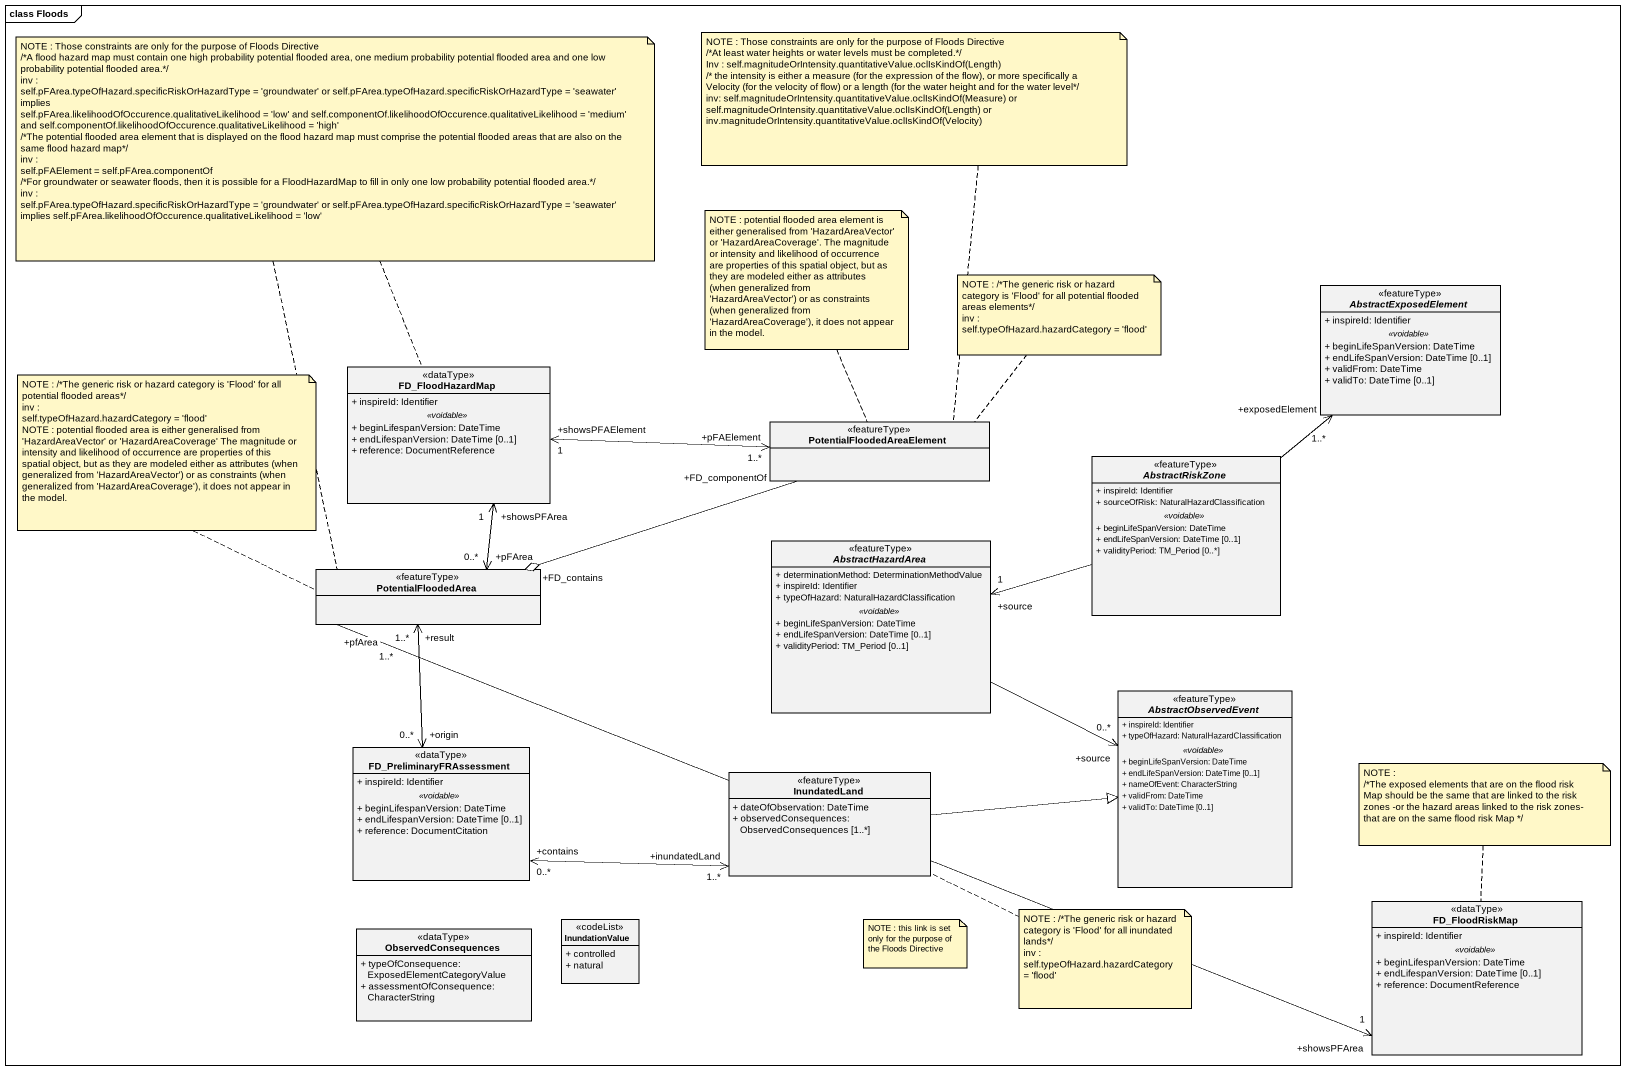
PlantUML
@startuml
mainframe class Floods
hide circle
hide empty members
skinparam classAttributeIconSize 0
abstract class AbstractExposedElement <<featureType>> {
  + inspireId: Identifier
  .. <<voidable>> ..
  + beginLifeSpanVersion: DateTime
  + endLifeSpanVersion: DateTime [0..1]
  + validFrom: DateTime
  + validTo: DateTime [0..1]
}
class FD_FloodHazardMap <<dataType>> {
  + inspireId: Identifier
  .. <<voidable>> ..
  + beginLifespanVersion: DateTime
  + endLifespanVersion: DateTime [0..1]
  + reference: DocumentReference
}
class PotentialFloodedAreaElement <<featureType>>
abstract class AbstractRiskZone <<featureType>> {
  + inspireId: Identifier
  + sourceOfRisk: NaturalHazardClassification
  .. <<voidable>> ..
  + beginLifeSpanVersion: DateTime
  + endLifeSpanVersion: DateTime [0..1]
  + validityPeriod: TM_Period [0..*]
}
class PotentialFloodedArea <<featureType>>
abstract class AbstractHazardArea <<featureType>> {
  + determinationMethod: DeterminationMethodValue
  + inspireId: Identifier
  + typeOfHazard: NaturalHazardClassification
  .. <<voidable>> ..
  + beginLifeSpanVersion: DateTime
  + endLifeSpanVersion: DateTime [0..1]
  + validityPeriod: TM_Period [0..1]
}
abstract class AbstractObservedEvent <<featureType>> {
  + inspireId: Identifier
  + typeOfHazard: NaturalHazardClassification
  .. <<voidable>> ..
  + beginLifeSpanVersion: DateTime
  + endLifeSpanVersion: DateTime [0..1]
  + nameOfEvent: CharacterString
  + validFrom: DateTime
  + validTo: DateTime [0..1]
}
class FD_PreliminaryFRAssessment <<dataType>> {
  + inspireId: Identifier
  .. <<voidable>> ..
  + beginLifespanVersion: DateTime
  + endLifespanVersion: DateTime [0..1]
  + reference: DocumentCitation
}
class InundatedLand <<featureType>> {
  + dateOfObservation: DateTime
  + observedConsequences: ObservedConsequences [1..*]
}
class ObservedConsequences <<dataType>> {
  + typeOfConsequence: ExposedElementCategoryValue
  + assessmentOfConsequence: CharacterString
}
class InundationValue <<codeList>> {
  + controlled
  + natural
}
class FD_FloodRiskMap <<dataType>> {
  + inspireId: Identifier
  .. <<voidable>> ..
  + beginLifespanVersion: DateTime
  + endLifespanVersion: DateTime [0..1]
  + reference: DocumentReference
}
PotentialFloodedAreaElement "+pFAElement\n1..*" <-left-> "+showsPFAElement\n1" FD_FloodHazardMap
PotentialFloodedAreaElement "+FD_componentOf" -left-o "+FD_contains" PotentialFloodedArea
AbstractRiskZone -up-> "+exposedElement\n1..*" AbstractExposedElement
PotentialFloodedArea "+pFArea\n0..*" <-up-> "+showsPFArea\n1" FD_FloodHazardMap
PotentialFloodedArea "+result\n1..*" <--> "+origin\n0..*" FD_PreliminaryFRAssessment
PotentialFloodedArea "+pfArea\n1..*" -right-> "+showsPFArea\n1" FD_FloodRiskMap
AbstractHazardArea "+source\n1" <-right- AbstractRiskZone
AbstractHazardArea -right-> "+source\n0..*" AbstractObservedEvent
InundatedLand -right-|> AbstractObservedEvent
InundatedLand "+inundatedLand\n1..*" <-left-> "+contains\n0..*" FD_PreliminaryFRAssessment
note as N1
  NOTE : Those constraints are only for the purpose of Floods Directive
  /*A flood hazard map must contain one high probability potential flooded area, one medium probability potential flooded area and one low probability potential flooded area.*/
  inv :
  self.pFArea.typeOfHazard.specificRiskOrHazardType = 'groundwater' or self.pFArea.typeOfHazard.specificRiskOrHazardType = 'seawater' implies
  self.pFArea.likelihoodOfOccurence.qualitativeLikelihood = 'low' and self.componentOf.likelihoodOfOccurence.qualitativeLikelihood = 'medium' and self.componentOf.likelihoodOfOccurence.qualitativeLikelihood = 'high'
  /*The potential flooded area element that is displayed on the flood hazard map must comprise the potential flooded areas that are also on the same flood hazard map*/
  inv :
  self.pFAElement = self.pFArea.componentOf
  /*For groundwater or seawater floods, then it is possible for a FloodHazardMap to fill in only one low probability potential flooded area.*/
  inv :
  self.pFArea.typeOfHazard.specificRiskOrHazardType = 'groundwater' or self.pFArea.typeOfHazard.specificRiskOrHazardType = 'seawater' implies self.pFArea.likelihoodOfOccurence.qualitativeLikelihood = 'low'
end note
N1 .. PotentialFloodedArea
N1 .. FD_FloodHazardMap
note top of PotentialFloodedAreaElement
  NOTE : Those constraints are only for the purpose of Floods Directive
  /*At least water heights or water levels must be completed.*/
  Inv : self.magnitudeOrIntensity.quantitativeValue.oclIsKindOf(Length)
  /* the intensity is either a measure (for the expression of the flow), or more specifically a Velocity (for the velocity of flow) or a length (for the water height and for the water level*/
  inv: self.magnitudeOrIntensity.quantitativeValue.oclIsKindOf(Measure) or self.magnitudeOrIntensity.quantitativeValue.oclIsKindOf(Length) or
  inv.magnitudeOrIntensity.quantitativeValue.oclIsKindOf(Velocity)
end note
note top of PotentialFloodedAreaElement : NOTE : potential flooded area element is either generalised from 'HazardAreaVector' or 'HazardAreaCoverage'. The magnitude or intensity and likelihood of occurrence are properties of this spatial object, but as they are modeled either as attributes (when generalized from 'HazardAreaVector') or as constraints (when generalized from 'HazardAreaCoverage'), it does not appear in the model.
note top of PotentialFloodedAreaElement
  NOTE : /*The generic risk or hazard category is 'Flood' for all potential flooded areas elements*/
  inv :
  self.typeOfHazard.hazardCategory = 'flood'
end note
note left of PotentialFloodedArea
  NOTE : /*The generic risk or hazard category is 'Flood' for all potential flooded areas*/
  inv :
  self.typeOfHazard.hazardCategory = 'flood'
  NOTE : potential flooded area is either generalised from 'HazardAreaVector' or 'HazardAreaCoverage' The magnitude or intensity and likelihood of occurrence are properties of this spatial object, but as they are modeled either as attributes (when generalized from 'HazardAreaVector') or as constraints (when generalized from 'HazardAreaCoverage'), it does not appear in the model.
end note
note top of FD_FloodRiskMap
  NOTE :
  /*The exposed elements that are on the flood risk Map should be the same that are linked to the risk zones -or the hazard areas linked to the risk zones- that are on the same flood risk Map */
end note
note as N7
  NOTE : this link is set only for the purpose of the Floods Directive
end note
note right of InundatedLand
  NOTE : /*The generic risk or hazard category is 'Flood' for all inundated lands*/
  inv :
  self.typeOfHazard.hazardCategory = 'flood'
end note
@enduml
